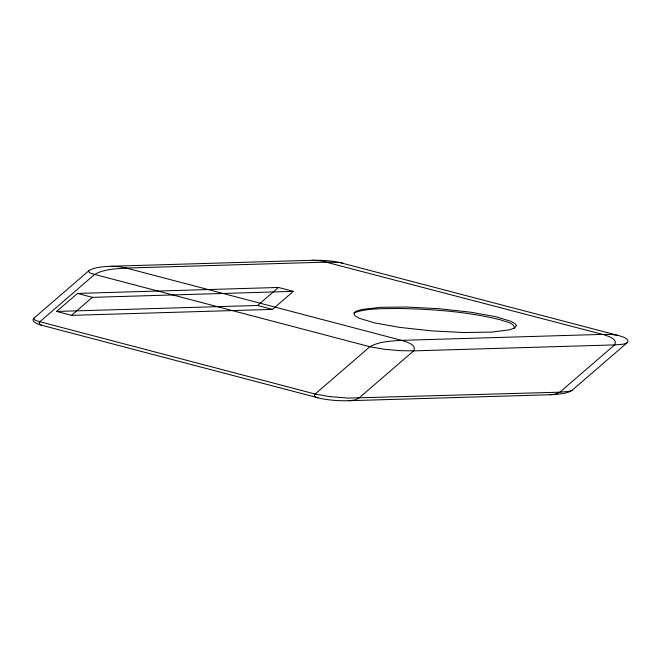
<?xml version="1.0" encoding="UTF-8"?>
<svg xmlns="http://www.w3.org/2000/svg" width="661" height="661" viewBox="0 0 661 661"><rect width="100%" height="100%" fill="white"/><g stroke="black" fill="none" stroke-linecap="round" stroke-linejoin="round"><path stroke-width="0.99" d="M514.39 328.12C514.035 322.271 504.897 321.874 500.584 319.858C466.997 311.513 432.195 309.117 397.691 308.439C383.405 308.927 368.441 307.91 354.709 312.612M33.942 318.189C33.587 320.742 38.115 320.907 39.858 321.733L315.14 394.03L329.409 396.583L348.306 398.096L559.834 392.196L569.295 391.304L572.153 390.238L626.934 342.935A31.951 7.403 2.1 0 0 618.399 335.499L339.944 262.599L327.261 262.087L126.292 268.06C115.65 268.853 104.132 269.06 94.647 274.431L39.858 321.733C37.561 323.518 40.891 325.352 42.601 325.501L317.883 397.79A31.951 7.403 2.1 0 0 348.801 400.715L549.77 394.749L555.463 394.088L559.834 392.196L614.623 344.893C618.349 338.63 606.848 335.771 602.543 334.383L320.932 260.814L312.199 260.285L111.23 266.251A31.951 7.403 2.1 0 0 88.847 270.762L34.066 318.065A31.951 7.403 2.1 0 0 42.601 325.501M88.847 270.762C87.963 273.332 92.986 273.646 94.647 274.431L369.92 346.728L384.198 349.281L400.029 350.661L413.646 350.867L615.722 344.86L623.348 344.15L626.934 342.935M56.623 311.447L77.494 293.434L278.471 287.461L293.352 291.369L272.481 309.389L71.504 315.355L56.623 311.447L257.6 305.481L272.481 309.389M71.504 315.355L92.375 297.343L293.352 291.369M257.6 305.481L278.471 287.461M348.801 400.715L354.486 400.062L358.551 398.418L413.646 350.867C417.372 344.604 405.871 341.737 401.566 340.349L126.292 268.06L118.98 266.656L111.23 266.251M618.399 335.499L611.656 334.524L603.741 334.35L401.566 340.349C390.924 341.15 379.414 341.357 369.92 346.728L315.14 394.03C312.835 395.799 316.165 397.658 317.883 397.79M77.494 293.434L92.375 297.343M354.056 312.942A28.712 6.651 2.1 0 1 355.552 312.256M312.199 260.285A31.951 7.403 2.1 0 1 343.117 263.21M572.153 390.238A31.951 7.403 2.1 0 1 549.77 394.749M516.365 325.699L514.745 327.914L509.771 329.773L491.867 332.103L463.617 332.524L431.468 330.864L399.285 327.335L374.39 322.857L358.989 318.148L354.866 315.669L353.908 313.281L356.378 311.141L362.137 309.389L381.058 307.307L406.573 307.035L438.722 308.695L470.905 312.223L495.8 316.71L511.193 321.411L515.324 323.89L516.365 325.699"/></g></svg>
